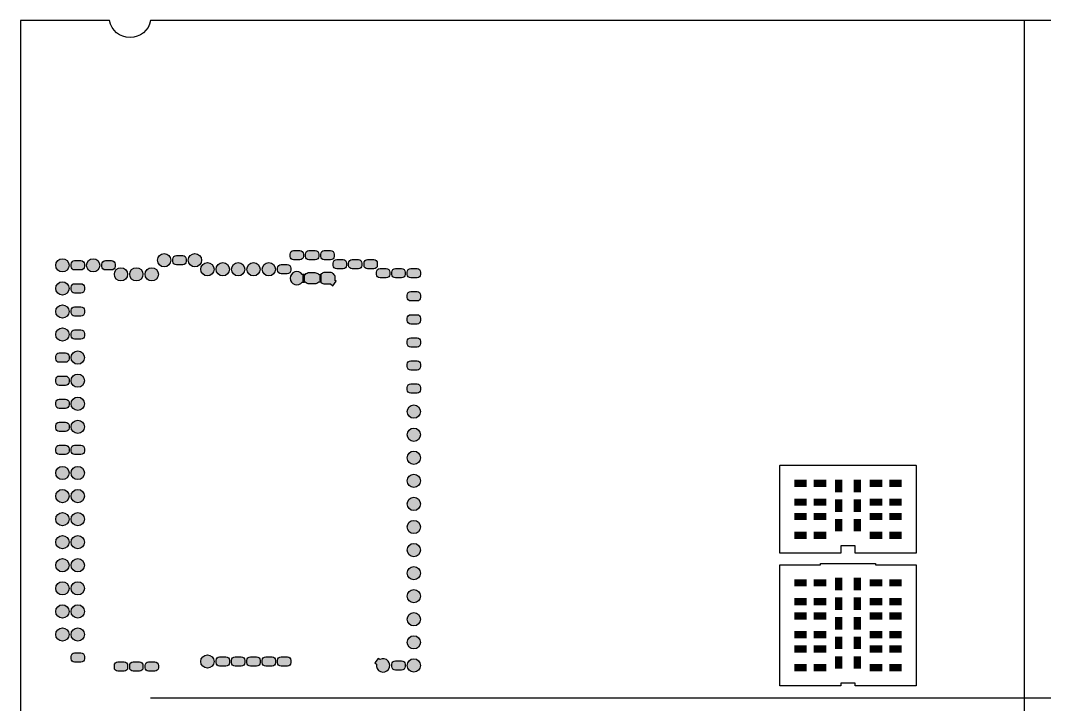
# Model space of a CAD drawing. Extents: x -52250 to 52250, y -35250 to 35250.
# Drawn here: x -52250 to 1045, y -324 to 35250 of the extents above; entities that cross this region are included whole.
import ezdxf

# ---------------------------------------------------------------- set-up
doc = ezdxf.new("R2010")
doc.units = 0
doc.header["$MEASUREMENT"] = 0
doc.linetypes.add('CENTER2', pattern=[1.125, 0.75, -0.125, 0.125, -0.125])
doc.layers.get('0').update_dxf_attribs({"linetype": 'CONTINUOUS'})
for name, color, linetype in [('jigstreet', 7, 'Continuous'), ('PKG_OUTLINE', 81, 'CONTINUOUS'), ('SOLDERMASK_PADS_BTM', 12, 'CONTINUOUS')]:
    doc.layers.add(name, color=color, linetype=linetype)

# ---------------------------------------------------------------- blocks, each defined once
blk = doc.blocks.new('*U0')
at = {"color": 0, "linetype": 'CENTER2', "transparency": 16777216}
blk.add_line((48864.373, 0), (-48864.373, 0), dxfattribs=at)
blk = doc.blocks.new('*U1')
at = {"color": 0, "linetype": 'CENTER2', "transparency": 16777216}
blk.add_line((0, -35250.12), (0, 35250.12), dxfattribs=at)

msp = doc.modelspace()

# ---------------------------------------------------------------- hatches: boundary and pattern name
at = {"layer": 'SOLDERMASK_PADS_BTM'}
h = msp.add_hatch(color=256, dxfattribs=at)
edge = h.paths.add_edge_path()
edge.add_arc((-44771, 22781), 345, 0, 360, ccw=False)
for points in [[(-44316, 22841, -0.414214), (-44134, 23023), (-43808, 23023, -0.414214), (-43626, 22841), (-43626, 22720, -0.414214), (-43808, 22538), (-44134, 22538, -0.414214), (-44316, 22720)], [(-38219, 23105, -0.414214), (-38037, 23287), (-37711, 23287, -0.414214), (-37529, 23105), (-37529, 22984, -0.414214), (-37711, 22802), (-38037, 22802, -0.414214), (-38219, 22984)], [(-37419, 23105, -0.414214), (-37237, 23287), (-36911, 23287, -0.414214), (-36729, 23105), (-36729, 22984, -0.414214), (-36911, 22802), (-37237, 22802, -0.414214), (-37419, 22984)], [(-36619, 23105, -0.414214), (-36437, 23287), (-36111, 23287, -0.414214), (-35929, 23105), (-35929, 22984, -0.414214), (-36111, 22802), (-36437, 22802, -0.414214), (-36619, 22984)], [(-49614, 22578, -0.414214), (-49432, 22760), (-49106, 22760, -0.414214), (-48924, 22578), (-48924, 22456, -0.414214), (-49106, 22274), (-49432, 22274, -0.414214), (-49614, 22456)], [(-48014, 22570, -0.414214), (-47824, 22760), (-47514, 22760, -0.414214), (-47324, 22570), (-47324, 22464, -0.414214), (-47514, 22274), (-47824, 22274, -0.414214), (-48014, 22464)], [(-38867, 22365, -0.414214), (-38677, 22555), (-38367, 22555, -0.414214), (-38177, 22365), (-38177, 22260, -0.414214), (-38367, 22070), (-38677, 22070, -0.414214), (-38867, 22260)], [(-35970, 22636, -0.414214), (-35788, 22818), (-35462, 22818, -0.414214), (-35280, 22636), (-35280, 22516, -0.414214), (-35462, 22334), (-35788, 22334, -0.414214), (-35970, 22516)], [(-35170, 22636, -0.414214), (-34988, 22818), (-34662, 22818, -0.414214), (-34480, 22636), (-34480, 22516, -0.414214), (-34662, 22334), (-34988, 22334, -0.414214), (-35170, 22516)], [(-34370, 22636, -0.414214), (-34188, 22818), (-33862, 22818, -0.414214), (-33680, 22636), (-33680, 22516, -0.414214), (-33862, 22334), (-34188, 22334, -0.414214), (-34370, 22516)], [(-37463, 21647), (-37463, 22041), (-37591, 22041, 3.188953), (-37591, 21647)], [(-36616, 21647), (-36731, 21647, -0.231602), (-36936, 21547), (-37211, 21547, -0.231602), (-37417, 21647), (-37531, 21647), (-37531, 22041), (-37417, 22041, -0.231602), (-37211, 22142), (-36936, 22142, -0.231602), (-36731, 22041), (-36616, 22041)], [(-35815, 21694), (-35884, 21744, 0.060854), (-35876, 21807), (-35876, 21882, 0.414214), (-36136, 22142), (-36411, 22142, 0.414214), (-36671, 21882), (-36671, 21807, 0.414214), (-36411, 21547), (-36136, 21547, 0.021373), (-36114, 21548), (-35987, 21456)], [(-33721, 22168, -0.414214), (-33539, 22350), (-33213, 22350, -0.414214), (-33031, 22168), (-33031, 22047, -0.414214), (-33213, 21865), (-33539, 21865, -0.414214), (-33721, 22047)], [(-32921, 22168, -0.414214), (-32739, 22350), (-32413, 22350, -0.414214), (-32231, 22168), (-32231, 22047, -0.414214), (-32413, 21865), (-32739, 21865, -0.414214), (-32921, 22047)], [(-32121, 22168, -0.414214), (-31939, 22350), (-31613, 22350, -0.414214), (-31431, 22168), (-31431, 22047, -0.414214), (-31613, 21865), (-31939, 21865, -0.414214), (-32121, 22047)], [(-49614, 21378, -0.414214), (-49432, 21560), (-49106, 21560, -0.414214), (-48924, 21378), (-48924, 21256, -0.414214), (-49106, 21074), (-49432, 21074, -0.414214), (-49614, 21256)], [(-32121, 20968, -0.414214), (-31939, 21150), (-31613, 21150, -0.414214), (-31431, 20968), (-31431, 20847, -0.414214), (-31613, 20665), (-31939, 20665, -0.414214), (-32121, 20847)], [(-49614, 20178, -0.414214), (-49432, 20360), (-49106, 20360, -0.414214), (-48924, 20178), (-48924, 20056, -0.414214), (-49106, 19874), (-49432, 19874, -0.414214), (-49614, 20056)], [(-32121, 19768, -0.414214), (-31939, 19950), (-31613, 19950, -0.414214), (-31431, 19768), (-31431, 19647, -0.414214), (-31613, 19465), (-31939, 19465, -0.414214), (-32121, 19647)], [(-49614, 18978, -0.414214), (-49432, 19160), (-49106, 19160, -0.414214), (-48924, 18978), (-48924, 18856, -0.414214), (-49106, 18674), (-49432, 18674, -0.414214), (-49614, 18856)], [(-32121, 18568, -0.414214), (-31939, 18750), (-31613, 18750, -0.414214), (-31431, 18568), (-31431, 18447, -0.414214), (-31613, 18265), (-31939, 18265, -0.414214), (-32121, 18447)], [(-50414, 17778, -0.414214), (-50232, 17960), (-49906, 17960, -0.414214), (-49724, 17778), (-49724, 17656, -0.414214), (-49906, 17474), (-50232, 17474, -0.414214), (-50414, 17656)], [(-32121, 17368, -0.414214), (-31939, 17550), (-31613, 17550, -0.414214), (-31431, 17368), (-31431, 17247, -0.414214), (-31613, 17065), (-31939, 17065, -0.414214), (-32121, 17247)], [(-50414, 16578, -0.414214), (-50232, 16760), (-49906, 16760, -0.414214), (-49724, 16578), (-49724, 16456, -0.414214), (-49906, 16274), (-50232, 16274, -0.414214), (-50414, 16456)], [(-32121, 16168, -0.414214), (-31939, 16350), (-31613, 16350, -0.414214), (-31431, 16168), (-31431, 16047, -0.414214), (-31613, 15865), (-31939, 15865, -0.414214), (-32121, 16047)], [(-50414, 15378, -0.414214), (-50232, 15560), (-49906, 15560, -0.414214), (-49724, 15378), (-49724, 15256, -0.414214), (-49906, 15074), (-50232, 15074, -0.414214), (-50414, 15256)], [(-50414, 14178, -0.414214), (-50232, 14360), (-49906, 14360, -0.414214), (-49724, 14178), (-49724, 14056, -0.414214), (-49906, 13874), (-50232, 13874, -0.414214), (-50414, 14056)], [(-50414, 12978, -0.414214), (-50232, 13160), (-49906, 13160, -0.414214), (-49724, 12978), (-49724, 12856, -0.414214), (-49906, 12674), (-50232, 12674, -0.414214), (-50414, 12856)], [(-49614, 12978, -0.414214), (-49432, 13160), (-49106, 13160, -0.414214), (-48924, 12978), (-48924, 12856, -0.414214), (-49106, 12674), (-49432, 12674, -0.414214), (-49614, 12856)], [(-49614, 2178, -0.414214), (-49432, 2360), (-49106, 2360, -0.414214), (-48924, 2178), (-48924, 2056, -0.414214), (-49106, 1874), (-49432, 1874, -0.414214), (-49614, 2056)], [(-42067, 1973, -0.414214), (-41885, 2155), (-41559, 2155, -0.414214), (-41377, 1973), (-41377, 1852, -0.414214), (-41559, 1670), (-41885, 1670, -0.414214), (-42067, 1852)], [(-41267, 1973, -0.414214), (-41085, 2155), (-40759, 2155, -0.414214), (-40577, 1973), (-40577, 1852, -0.414214), (-40759, 1670), (-41085, 1670, -0.414214), (-41267, 1852)], [(-40467, 1973, -0.414214), (-40285, 2155), (-39959, 2155, -0.414214), (-39777, 1973), (-39777, 1852, -0.414214), (-39959, 1670), (-40285, 1670, -0.414214), (-40467, 1852)], [(-39667, 1973, -0.414214), (-39485, 2155), (-39159, 2155, -0.414214), (-38977, 1973), (-38977, 1852, -0.414214), (-39159, 1670), (-39485, 1670, -0.414214), (-39667, 1852)], [(-38867, 1973, -0.414214), (-38685, 2155), (-38359, 2155, -0.414214), (-38177, 1973), (-38177, 1852, -0.414214), (-38359, 1670), (-38685, 1670, -0.414214), (-38867, 1852)], [(-47365, 1709, -0.414214), (-47183, 1891), (-46857, 1891, -0.414214), (-46675, 1709), (-46675, 1588, -0.414214), (-46857, 1406), (-47183, 1406, -0.414214), (-47365, 1588)], [(-46565, 1709, -0.414214), (-46383, 1891), (-46057, 1891, -0.414214), (-45875, 1709), (-45875, 1588, -0.414214), (-46057, 1406), (-46383, 1406, -0.414214), (-46565, 1588)], [(-45765, 1709, -0.414214), (-45583, 1891), (-45257, 1891, -0.414214), (-45075, 1709), (-45075, 1588, -0.414214), (-45257, 1406), (-45583, 1406, -0.414214), (-45765, 1588)], [(-33635, 2076), (-33807, 1838), (-33716, 1771, 4.470163), (-33543, 2010)], [(-32921, 1768, -0.414214), (-32739, 1950), (-32413, 1950, -0.414214), (-32231, 1768), (-32231, 1647, -0.414214), (-32413, 1465), (-32739, 1465, -0.414214), (-32921, 1647)]]:
    msp.add_hatch(color=256, dxfattribs=at).paths.add_polyline_path(points, flags=0)
h = msp.add_hatch(color=256, dxfattribs=at)
edge = h.paths.add_edge_path()
edge.add_arc((-43171, 22781), 345, 0, 360, ccw=False)
h = msp.add_hatch(color=256, dxfattribs=at)
edge = h.paths.add_edge_path()
edge.add_arc((-50069, 22517), 345, 0, 360, ccw=False)
h = msp.add_hatch(color=256, dxfattribs=at)
edge = h.paths.add_edge_path()
edge.add_arc((-48469, 22517), 345, 0, 360, ccw=False)
h = msp.add_hatch(color=256, dxfattribs=at)
edge = h.paths.add_edge_path()
edge.add_arc((-47020, 22049), 345, 0, 360, ccw=False)
h = msp.add_hatch(color=256, dxfattribs=at)
edge = h.paths.add_edge_path()
edge.add_arc((-46220, 22049), 345, 0, 360, ccw=False)
h = msp.add_hatch(color=256, dxfattribs=at)
edge = h.paths.add_edge_path()
edge.add_arc((-45420, 22049), 345, 0, 360, ccw=False)
h = msp.add_hatch(color=256, dxfattribs=at)
edge = h.paths.add_edge_path()
edge.add_arc((-42522, 22312), 345, 0, 360, ccw=False)
h = msp.add_hatch(color=256, dxfattribs=at)
edge = h.paths.add_edge_path()
edge.add_arc((-41722, 22312), 345, 0, 360, ccw=False)
h = msp.add_hatch(color=256, dxfattribs=at)
edge = h.paths.add_edge_path()
edge.add_arc((-40922, 22312), 345, 0, 360, ccw=False)
h = msp.add_hatch(color=256, dxfattribs=at)
edge = h.paths.add_edge_path()
edge.add_arc((-40122, 22312), 345, 0, 360, ccw=False)
h = msp.add_hatch(color=256, dxfattribs=at)
edge = h.paths.add_edge_path()
edge.add_arc((-39322, 22312), 345, 0, 360, ccw=False)
h = msp.add_hatch(color=256, dxfattribs=at)
edge = h.paths.add_edge_path()
edge.add_arc((-50069, 21317), 345, 0, 360, ccw=False)
h = msp.add_hatch(color=256, dxfattribs=at)
edge = h.paths.add_edge_path()
edge.add_arc((-50069, 20117), 345, 0, 360, ccw=False)
h = msp.add_hatch(color=256, dxfattribs=at)
edge = h.paths.add_edge_path()
edge.add_arc((-50069, 18917), 345, 0, 360, ccw=False)
h = msp.add_hatch(color=256, dxfattribs=at)
edge = h.paths.add_edge_path()
edge.add_arc((-49269, 17717), 345, 0, 360, ccw=False)
h = msp.add_hatch(color=256, dxfattribs=at)
edge = h.paths.add_edge_path()
edge.add_arc((-49269, 16517), 345, 0, 360, ccw=False)
h = msp.add_hatch(color=256, dxfattribs=at)
edge = h.paths.add_edge_path()
edge.add_arc((-49269, 15317), 345, 0, 360, ccw=False)
h = msp.add_hatch(color=256, dxfattribs=at)
edge = h.paths.add_edge_path()
edge.add_arc((-31776, 14908), 345, 0, 360, ccw=False)
h = msp.add_hatch(color=256, dxfattribs=at)
edge = h.paths.add_edge_path()
edge.add_arc((-49269, 14117), 345, 0, 360, ccw=False)
h = msp.add_hatch(color=256, dxfattribs=at)
edge = h.paths.add_edge_path()
edge.add_arc((-31776, 13708), 345, 0, 360, ccw=False)
h = msp.add_hatch(color=256, dxfattribs=at)
edge = h.paths.add_edge_path()
edge.add_arc((-31776, 12508), 345, 0, 360, ccw=False)
h = msp.add_hatch(color=256, dxfattribs=at)
edge = h.paths.add_edge_path()
edge.add_arc((-50069, 11717), 345, 0, 360, ccw=False)
h = msp.add_hatch(color=256, dxfattribs=at)
edge = h.paths.add_edge_path()
edge.add_arc((-49269, 11717), 345, 0, 360, ccw=False)
h = msp.add_hatch(color=256, dxfattribs=at)
edge = h.paths.add_edge_path()
edge.add_arc((-31776, 11308), 345, 0, 360, ccw=False)
h = msp.add_hatch(color=256, dxfattribs=at)
edge = h.paths.add_edge_path()
edge.add_arc((-50069, 10517), 345, 0, 360, ccw=False)
h = msp.add_hatch(color=256, dxfattribs=at)
edge = h.paths.add_edge_path()
edge.add_arc((-49269, 10517), 345, 0, 360, ccw=False)
h = msp.add_hatch(color=256, dxfattribs=at)
edge = h.paths.add_edge_path()
edge.add_arc((-31776, 10108), 345, 0, 360, ccw=False)
h = msp.add_hatch(color=256, dxfattribs=at)
edge = h.paths.add_edge_path()
edge.add_arc((-50069, 9317), 345, 0, 360, ccw=False)
h = msp.add_hatch(color=256, dxfattribs=at)
edge = h.paths.add_edge_path()
edge.add_arc((-49269, 9317), 345, 0, 360, ccw=False)
h = msp.add_hatch(color=256, dxfattribs=at)
edge = h.paths.add_edge_path()
edge.add_arc((-31776, 8908), 345, 0, 360, ccw=False)
h = msp.add_hatch(color=256, dxfattribs=at)
edge = h.paths.add_edge_path()
edge.add_arc((-50069, 8117), 345, 0, 360, ccw=False)
h = msp.add_hatch(color=256, dxfattribs=at)
edge = h.paths.add_edge_path()
edge.add_arc((-49269, 8117), 345, 0, 360, ccw=False)
h = msp.add_hatch(color=256, dxfattribs=at)
edge = h.paths.add_edge_path()
edge.add_arc((-31776, 7708), 345, 0, 360, ccw=False)
h = msp.add_hatch(color=256, dxfattribs=at)
edge = h.paths.add_edge_path()
edge.add_arc((-50069, 6917), 345, 0, 360, ccw=False)
h = msp.add_hatch(color=256, dxfattribs=at)
edge = h.paths.add_edge_path()
edge.add_arc((-49269, 6917), 345, 0, 360, ccw=False)
h = msp.add_hatch(color=256, dxfattribs=at)
edge = h.paths.add_edge_path()
edge.add_arc((-31776, 6508), 345, 0, 360, ccw=False)
h = msp.add_hatch(color=256, dxfattribs=at)
edge = h.paths.add_edge_path()
edge.add_arc((-50069, 5717), 345, 0, 360, ccw=False)
h = msp.add_hatch(color=256, dxfattribs=at)
edge = h.paths.add_edge_path()
edge.add_arc((-49269, 5717), 345, 0, 360, ccw=False)
h = msp.add_hatch(color=256, dxfattribs=at)
edge = h.paths.add_edge_path()
edge.add_arc((-31776, 5308), 345, 0, 360, ccw=False)
h = msp.add_hatch(color=256, dxfattribs=at)
edge = h.paths.add_edge_path()
edge.add_arc((-50069, 4517), 345, 0, 360, ccw=False)
h = msp.add_hatch(color=256, dxfattribs=at)
edge = h.paths.add_edge_path()
edge.add_arc((-49269, 4517), 345, 0, 360, ccw=False)
h = msp.add_hatch(color=256, dxfattribs=at)
edge = h.paths.add_edge_path()
edge.add_arc((-31776, 4108), 345, 0, 360, ccw=False)
h = msp.add_hatch(color=256, dxfattribs=at)
edge = h.paths.add_edge_path()
edge.add_arc((-50069, 3317), 345, 0, 360, ccw=False)
h = msp.add_hatch(color=256, dxfattribs=at)
edge = h.paths.add_edge_path()
edge.add_arc((-49269, 3317), 345, 0, 360, ccw=False)
h = msp.add_hatch(color=256, dxfattribs=at)
edge = h.paths.add_edge_path()
edge.add_arc((-31776, 2908), 345, 0, 360, ccw=False)
h = msp.add_hatch(color=256, dxfattribs=at)
edge = h.paths.add_edge_path()
edge.add_arc((-42522, 1912), 345, 0, 360, ccw=False)
h = msp.add_hatch(color=256, dxfattribs=at)
edge = h.paths.add_edge_path()
edge.add_arc((-31776, 1708), 345, 0, 360, ccw=False)

# ---------------------------------------------------------------- linework, layer by layer
at = {"layer": 'jigstreet'}
for points in [[(-12707, 7541), (-12731, 7542), (-12732, 7566), (-12732, 8542), (-12732, 9288), (-12732, 9392), (-12732, 10264), (-12732, 10368), (-12732, 11114), (-12732, 12090), (-12731, 12114), (-12707, 12115), (-11687, 12115), (-10607, 12115), (-10583, 12115), (-9607, 12115), (-9587, 12115), (-8777, 12115), (-8757, 12115), (-7781, 12115), (-7757, 12115), (-6677, 12115), (-5657, 12115), (-5633, 12114), (-5632, 12090), (-5632, 11114), (-5632, 10368), (-5632, 10264), (-5632, 9392), (-5632, 9288), (-5632, 8542), (-5632, 7566), (-5633, 7542), (-5657, 7541), (-6677, 7541), (-7757, 7541), (-8777, 7541), (-8801, 7542), (-8802, 7566), (-8802, 7925), (-9562, 7925), (-9562, 7566), (-9563, 7542), (-9587, 7541), (-10607, 7541), (-11687, 7541), (-12707, 7541)], [(-12732, 2395), (-12732, 2499), (-12732, 3371), (-12732, 3475), (-12732, 4117), (-12732, 4221), (-12732, 5093), (-12732, 5197), (-12732, 5943), (-12732, 6919), (-12731, 6943), (-12707, 6944), (-11687, 6944), (-10608, 6944), (-10608, 6990), (-10607, 7014), (-10583, 7015), (-9607, 7015), (-8757, 7015), (-7781, 7015), (-7757, 7014), (-7756, 6990), (-7756, 6944), (-6677, 6944), (-5657, 6944), (-5633, 6943), (-5632, 6919), (-5632, 5943), (-5632, 5197), (-5632, 5093), (-5632, 4221), (-5632, 4117), (-5632, 3475), (-5632, 3371), (-5632, 2499), (-5632, 2395), (-5632, 1649), (-5632, 673), (-5633, 649), (-5657, 648), (-6677, 648), (-7757, 648), (-8777, 648), (-8801, 649), (-8802, 673), (-8802, 785), (-9562, 785), (-9562, 673), (-9563, 649), (-9587, 648), (-10607, 648), (-11687, 648), (-12707, 648), (-12731, 649), (-12732, 673), (-12732, 1649), (-12732, 2395)]]:
    msp.add_lwpolyline(points, dxfattribs=at)
at = {"layer": 'PKG_OUTLINE'}
msp.add_lwpolyline([(-45479, -35250), (52250, -35250), (52250, 35250), (-45479, 35250, -0.830616), (-47621, 35250), (-52250, 35250), (-52250, -35250), (-47621, -35250, -0.830616)], format="xyb", close=True, dxfattribs=at)
at = {"layer": 'SOLDERMASK_PADS_BTM'}
for points in [[(-44316, 22841, -0.414214), (-44134, 23023), (-43808, 23023, -0.414214), (-43626, 22841), (-43626, 22720, -0.414214), (-43808, 22538), (-44134, 22538, -0.414214), (-44316, 22720)], [(-38219, 23105, -0.414214), (-38037, 23287), (-37711, 23287, -0.414214), (-37529, 23105), (-37529, 22984, -0.414214), (-37711, 22802), (-38037, 22802, -0.414214), (-38219, 22984)], [(-37419, 23105, -0.414214), (-37237, 23287), (-36911, 23287, -0.414214), (-36729, 23105), (-36729, 22984, -0.414214), (-36911, 22802), (-37237, 22802, -0.414214), (-37419, 22984)], [(-36619, 23105, -0.414214), (-36437, 23287), (-36111, 23287, -0.414214), (-35929, 23105), (-35929, 22984, -0.414214), (-36111, 22802), (-36437, 22802, -0.414214), (-36619, 22984)], [(-49614, 22578, -0.414214), (-49432, 22760), (-49106, 22760, -0.414214), (-48924, 22578), (-48924, 22456, -0.414214), (-49106, 22274), (-49432, 22274, -0.414214), (-49614, 22456)], [(-48014, 22570, -0.414214), (-47824, 22760), (-47514, 22760, -0.414214), (-47324, 22570), (-47324, 22464, -0.414214), (-47514, 22274), (-47824, 22274, -0.414214), (-48014, 22464)], [(-38867, 22365, -0.414214), (-38677, 22555), (-38367, 22555, -0.414214), (-38177, 22365), (-38177, 22260, -0.414214), (-38367, 22070), (-38677, 22070, -0.414214), (-38867, 22260)], [(-35970, 22636, -0.414214), (-35788, 22818), (-35462, 22818, -0.414214), (-35280, 22636), (-35280, 22516, -0.414214), (-35462, 22334), (-35788, 22334, -0.414214), (-35970, 22516)], [(-35170, 22636, -0.414214), (-34988, 22818), (-34662, 22818, -0.414214), (-34480, 22636), (-34480, 22516, -0.414214), (-34662, 22334), (-34988, 22334, -0.414214), (-35170, 22516)], [(-34370, 22636, -0.414214), (-34188, 22818), (-33862, 22818, -0.414214), (-33680, 22636), (-33680, 22516, -0.414214), (-33862, 22334), (-34188, 22334, -0.414214), (-34370, 22516)], [(-37463, 21647), (-37463, 22041), (-37591, 22041, 3.188953), (-37591, 21647)], [(-36616, 21647), (-36731, 21647, -0.231602), (-36936, 21547), (-37211, 21547, -0.231602), (-37417, 21647), (-37531, 21647), (-37531, 22041), (-37417, 22041, -0.231602), (-37211, 22142), (-36936, 22142, -0.231602), (-36731, 22041), (-36616, 22041)], [(-35815, 21694), (-35884, 21744, 0.060854), (-35876, 21807), (-35876, 21882, 0.414214), (-36136, 22142), (-36411, 22142, 0.414214), (-36671, 21882), (-36671, 21807, 0.414214), (-36411, 21547), (-36136, 21547, 0.021373), (-36114, 21548), (-35987, 21456)], [(-33721, 22168, -0.414214), (-33539, 22350), (-33213, 22350, -0.414214), (-33031, 22168), (-33031, 22047, -0.414214), (-33213, 21865), (-33539, 21865, -0.414214), (-33721, 22047)], [(-32921, 22168, -0.414214), (-32739, 22350), (-32413, 22350, -0.414214), (-32231, 22168), (-32231, 22047, -0.414214), (-32413, 21865), (-32739, 21865, -0.414214), (-32921, 22047)], [(-32121, 22168, -0.414214), (-31939, 22350), (-31613, 22350, -0.414214), (-31431, 22168), (-31431, 22047, -0.414214), (-31613, 21865), (-31939, 21865, -0.414214), (-32121, 22047)], [(-49614, 21378, -0.414214), (-49432, 21560), (-49106, 21560, -0.414214), (-48924, 21378), (-48924, 21256, -0.414214), (-49106, 21074), (-49432, 21074, -0.414214), (-49614, 21256)], [(-32121, 20968, -0.414214), (-31939, 21150), (-31613, 21150, -0.414214), (-31431, 20968), (-31431, 20847, -0.414214), (-31613, 20665), (-31939, 20665, -0.414214), (-32121, 20847)], [(-49614, 20178, -0.414214), (-49432, 20360), (-49106, 20360, -0.414214), (-48924, 20178), (-48924, 20056, -0.414214), (-49106, 19874), (-49432, 19874, -0.414214), (-49614, 20056)], [(-32121, 19768, -0.414214), (-31939, 19950), (-31613, 19950, -0.414214), (-31431, 19768), (-31431, 19647, -0.414214), (-31613, 19465), (-31939, 19465, -0.414214), (-32121, 19647)], [(-49614, 18978, -0.414214), (-49432, 19160), (-49106, 19160, -0.414214), (-48924, 18978), (-48924, 18856, -0.414214), (-49106, 18674), (-49432, 18674, -0.414214), (-49614, 18856)], [(-32121, 18568, -0.414214), (-31939, 18750), (-31613, 18750, -0.414214), (-31431, 18568), (-31431, 18447, -0.414214), (-31613, 18265), (-31939, 18265, -0.414214), (-32121, 18447)], [(-50414, 17778, -0.414214), (-50232, 17960), (-49906, 17960, -0.414214), (-49724, 17778), (-49724, 17656, -0.414214), (-49906, 17474), (-50232, 17474, -0.414214), (-50414, 17656)], [(-32121, 17368, -0.414214), (-31939, 17550), (-31613, 17550, -0.414214), (-31431, 17368), (-31431, 17247, -0.414214), (-31613, 17065), (-31939, 17065, -0.414214), (-32121, 17247)], [(-50414, 16578, -0.414214), (-50232, 16760), (-49906, 16760, -0.414214), (-49724, 16578), (-49724, 16456, -0.414214), (-49906, 16274), (-50232, 16274, -0.414214), (-50414, 16456)], [(-32121, 16168, -0.414214), (-31939, 16350), (-31613, 16350, -0.414214), (-31431, 16168), (-31431, 16047, -0.414214), (-31613, 15865), (-31939, 15865, -0.414214), (-32121, 16047)], [(-50414, 15378, -0.414214), (-50232, 15560), (-49906, 15560, -0.414214), (-49724, 15378), (-49724, 15256, -0.414214), (-49906, 15074), (-50232, 15074, -0.414214), (-50414, 15256)], [(-50414, 14178, -0.414214), (-50232, 14360), (-49906, 14360, -0.414214), (-49724, 14178), (-49724, 14056, -0.414214), (-49906, 13874), (-50232, 13874, -0.414214), (-50414, 14056)], [(-50414, 12978, -0.414214), (-50232, 13160), (-49906, 13160, -0.414214), (-49724, 12978), (-49724, 12856, -0.414214), (-49906, 12674), (-50232, 12674, -0.414214), (-50414, 12856)], [(-49614, 12978, -0.414214), (-49432, 13160), (-49106, 13160, -0.414214), (-48924, 12978), (-48924, 12856, -0.414214), (-49106, 12674), (-49432, 12674, -0.414214), (-49614, 12856)], [(-49614, 2178, -0.414214), (-49432, 2360), (-49106, 2360, -0.414214), (-48924, 2178), (-48924, 2056, -0.414214), (-49106, 1874), (-49432, 1874, -0.414214), (-49614, 2056)], [(-42067, 1973, -0.414214), (-41885, 2155), (-41559, 2155, -0.414214), (-41377, 1973), (-41377, 1852, -0.414214), (-41559, 1670), (-41885, 1670, -0.414214), (-42067, 1852)], [(-41267, 1973, -0.414214), (-41085, 2155), (-40759, 2155, -0.414214), (-40577, 1973), (-40577, 1852, -0.414214), (-40759, 1670), (-41085, 1670, -0.414214), (-41267, 1852)], [(-40467, 1973, -0.414214), (-40285, 2155), (-39959, 2155, -0.414214), (-39777, 1973), (-39777, 1852, -0.414214), (-39959, 1670), (-40285, 1670, -0.414214), (-40467, 1852)], [(-39667, 1973, -0.414214), (-39485, 2155), (-39159, 2155, -0.414214), (-38977, 1973), (-38977, 1852, -0.414214), (-39159, 1670), (-39485, 1670, -0.414214), (-39667, 1852)], [(-38867, 1973, -0.414214), (-38685, 2155), (-38359, 2155, -0.414214), (-38177, 1973), (-38177, 1852, -0.414214), (-38359, 1670), (-38685, 1670, -0.414214), (-38867, 1852)], [(-47365, 1709, -0.414214), (-47183, 1891), (-46857, 1891, -0.414214), (-46675, 1709), (-46675, 1588, -0.414214), (-46857, 1406), (-47183, 1406, -0.414214), (-47365, 1588)], [(-46565, 1709, -0.414214), (-46383, 1891), (-46057, 1891, -0.414214), (-45875, 1709), (-45875, 1588, -0.414214), (-46057, 1406), (-46383, 1406, -0.414214), (-46565, 1588)], [(-45765, 1709, -0.414214), (-45583, 1891), (-45257, 1891, -0.414214), (-45075, 1709), (-45075, 1588, -0.414214), (-45257, 1406), (-45583, 1406, -0.414214), (-45765, 1588)], [(-33635, 2076), (-33807, 1838), (-33716, 1771, 4.470163), (-33543, 2010)], [(-32921, 1768, -0.414214), (-32739, 1950), (-32413, 1950, -0.414214), (-32231, 1768), (-32231, 1647, -0.414214), (-32413, 1465), (-32739, 1465, -0.414214), (-32921, 1647)]]:
    msp.add_lwpolyline(points, format="xyb", close=True, dxfattribs=at)
for centre in [(-44771, 22781), (-43171, 22781), (-50069, 22517), (-48469, 22517), (-47020, 22049), (-46220, 22049), (-45420, 22049), (-42522, 22312), (-41722, 22312), (-40922, 22312), (-40122, 22312), (-39322, 22312), (-50069, 21317), (-50069, 20117), (-50069, 18917), (-49269, 17717), (-49269, 16517), (-49269, 15317), (-31776, 14908), (-49269, 14117), (-31776, 13708), (-31776, 12508), (-50069, 11717), (-49269, 11717), (-31776, 11308), (-50069, 10517), (-49269, 10517), (-31776, 10108), (-50069, 9317), (-49269, 9317), (-31776, 8908), (-50069, 8117), (-49269, 8117), (-31776, 7708), (-50069, 6917), (-49269, 6917), (-31776, 6508), (-50069, 5717), (-49269, 5717), (-31776, 5308), (-50069, 4517), (-49269, 4517), (-31776, 4108), (-50069, 3317), (-49269, 3317), (-31776, 2908), (-42522, 1912), (-31776, 1708)]:
    msp.add_circle(centre, 345, dxfattribs=at)
for points in [[(-11982, 10989), (-11332, 10989), (-11982, 11365), (-11332, 11365)], [(-10962, 10989), (-10312, 10989), (-10962, 11365), (-10312, 11365)], [(-9858, 10715), (-9482, 10715), (-9858, 11365), (-9482, 11365)], [(-8882, 10715), (-8506, 10715), (-8882, 11365), (-8506, 11365)], [(-8052, 10989), (-7402, 10989), (-8052, 11365), (-7402, 11365)], [(-7032, 10989), (-6382, 10989), (-7032, 11365), (-6382, 11365)], [(-11982, 10013), (-11332, 10013), (-11982, 10389), (-11332, 10389)], [(-10962, 10013), (-10312, 10013), (-10962, 10389), (-10312, 10389)], [(-9858, 9695), (-9482, 9695), (-9858, 10345), (-9482, 10345)], [(-8882, 9695), (-8506, 9695), (-8882, 10345), (-8506, 10345)], [(-8052, 10013), (-7402, 10013), (-8052, 10389), (-7402, 10389)], [(-7032, 10013), (-6382, 10013), (-7032, 10389), (-6382, 10389)], [(-11982, 9267), (-11332, 9267), (-11982, 9643), (-11332, 9643)], [(-10962, 9267), (-10312, 9267), (-10962, 9643), (-10312, 9643)], [(-8052, 9267), (-7402, 9267), (-8052, 9643), (-7402, 9643)], [(-7032, 9267), (-6382, 9267), (-7032, 9643), (-6382, 9643)], [(-9858, 8675), (-9482, 8675), (-9858, 9325), (-9482, 9325)], [(-8882, 8675), (-8506, 8675), (-8882, 9325), (-8506, 9325)], [(-11982, 8291), (-11332, 8291), (-11982, 8667), (-11332, 8667)], [(-10962, 8291), (-10312, 8291), (-10962, 8667), (-10312, 8667)], [(-8052, 8291), (-7402, 8291), (-8052, 8667), (-7402, 8667)], [(-7032, 8291), (-6382, 8291), (-7032, 8667), (-6382, 8667)], [(-11982, 5818), (-11332, 5818), (-11982, 6194), (-11332, 6194)], [(-10962, 5818), (-10312, 5818), (-10962, 6194), (-10312, 6194)], [(-9858, 5615), (-9482, 5615), (-9858, 6265), (-9482, 6265)], [(-8882, 5615), (-8506, 5615), (-8882, 6265), (-8506, 6265)], [(-8052, 5818), (-7402, 5818), (-8052, 6194), (-7402, 6194)], [(-7032, 5818), (-6382, 5818), (-7032, 6194), (-6382, 6194)], [(-11982, 4842), (-11332, 4842), (-11982, 5218), (-11332, 5218)], [(-10962, 4842), (-10312, 4842), (-10962, 5218), (-10312, 5218)], [(-9858, 4595), (-9482, 4595), (-9858, 5245), (-9482, 5245)], [(-8882, 4595), (-8506, 4595), (-8882, 5245), (-8506, 5245)], [(-8052, 4842), (-7402, 4842), (-8052, 5218), (-7402, 5218)], [(-7032, 4842), (-6382, 4842), (-7032, 5218), (-6382, 5218)], [(-11982, 4096), (-11332, 4096), (-11982, 4472), (-11332, 4472)], [(-10962, 4096), (-10312, 4096), (-10962, 4472), (-10312, 4472)], [(-8052, 4096), (-7402, 4096), (-8052, 4472), (-7402, 4472)], [(-7032, 4096), (-6382, 4096), (-7032, 4472), (-6382, 4472)], [(-9858, 3575), (-9482, 3575), (-9858, 4225), (-9482, 4225)], [(-8882, 3575), (-8506, 3575), (-8882, 4225), (-8506, 4225)], [(-11982, 3120), (-11332, 3120), (-11982, 3496), (-11332, 3496)], [(-10962, 3120), (-10312, 3120), (-10962, 3496), (-10312, 3496)], [(-9858, 2555), (-9482, 2555), (-9858, 3205), (-9482, 3205)], [(-8882, 2555), (-8506, 2555), (-8882, 3205), (-8506, 3205)], [(-8052, 3120), (-7402, 3120), (-8052, 3496), (-7402, 3496)], [(-7032, 3120), (-6382, 3120), (-7032, 3496), (-6382, 3496)], [(-11982, 2374), (-11332, 2374), (-11982, 2750), (-11332, 2750)], [(-10962, 2374), (-10312, 2374), (-10962, 2750), (-10312, 2750)], [(-8052, 2374), (-7402, 2374), (-8052, 2750), (-7402, 2750)], [(-7032, 2374), (-6382, 2374), (-7032, 2750), (-6382, 2750)], [(-9858, 1535), (-9482, 1535), (-9858, 2185), (-9482, 2185)], [(-8882, 1535), (-8506, 1535), (-8882, 2185), (-8506, 2185)], [(-11982, 1398), (-11332, 1398), (-11982, 1774), (-11332, 1774)], [(-10962, 1398), (-10312, 1398), (-10962, 1774), (-10312, 1774)], [(-8052, 1398), (-7402, 1398), (-8052, 1774), (-7402, 1774)], [(-7032, 1398), (-6382, 1398), (-7032, 1774), (-6382, 1774)]]:
    msp.add_solid(points, dxfattribs=at)

# ---------------------------------------------------------------- block references
at = {"linetype": 'CENTER2'}
for name, p in [('*U1', (0, 0)), ('*U0', (3386, 0))]:
    msp.add_blockref(name, p, dxfattribs=at)

doc.saveas('drawing.dxf')
